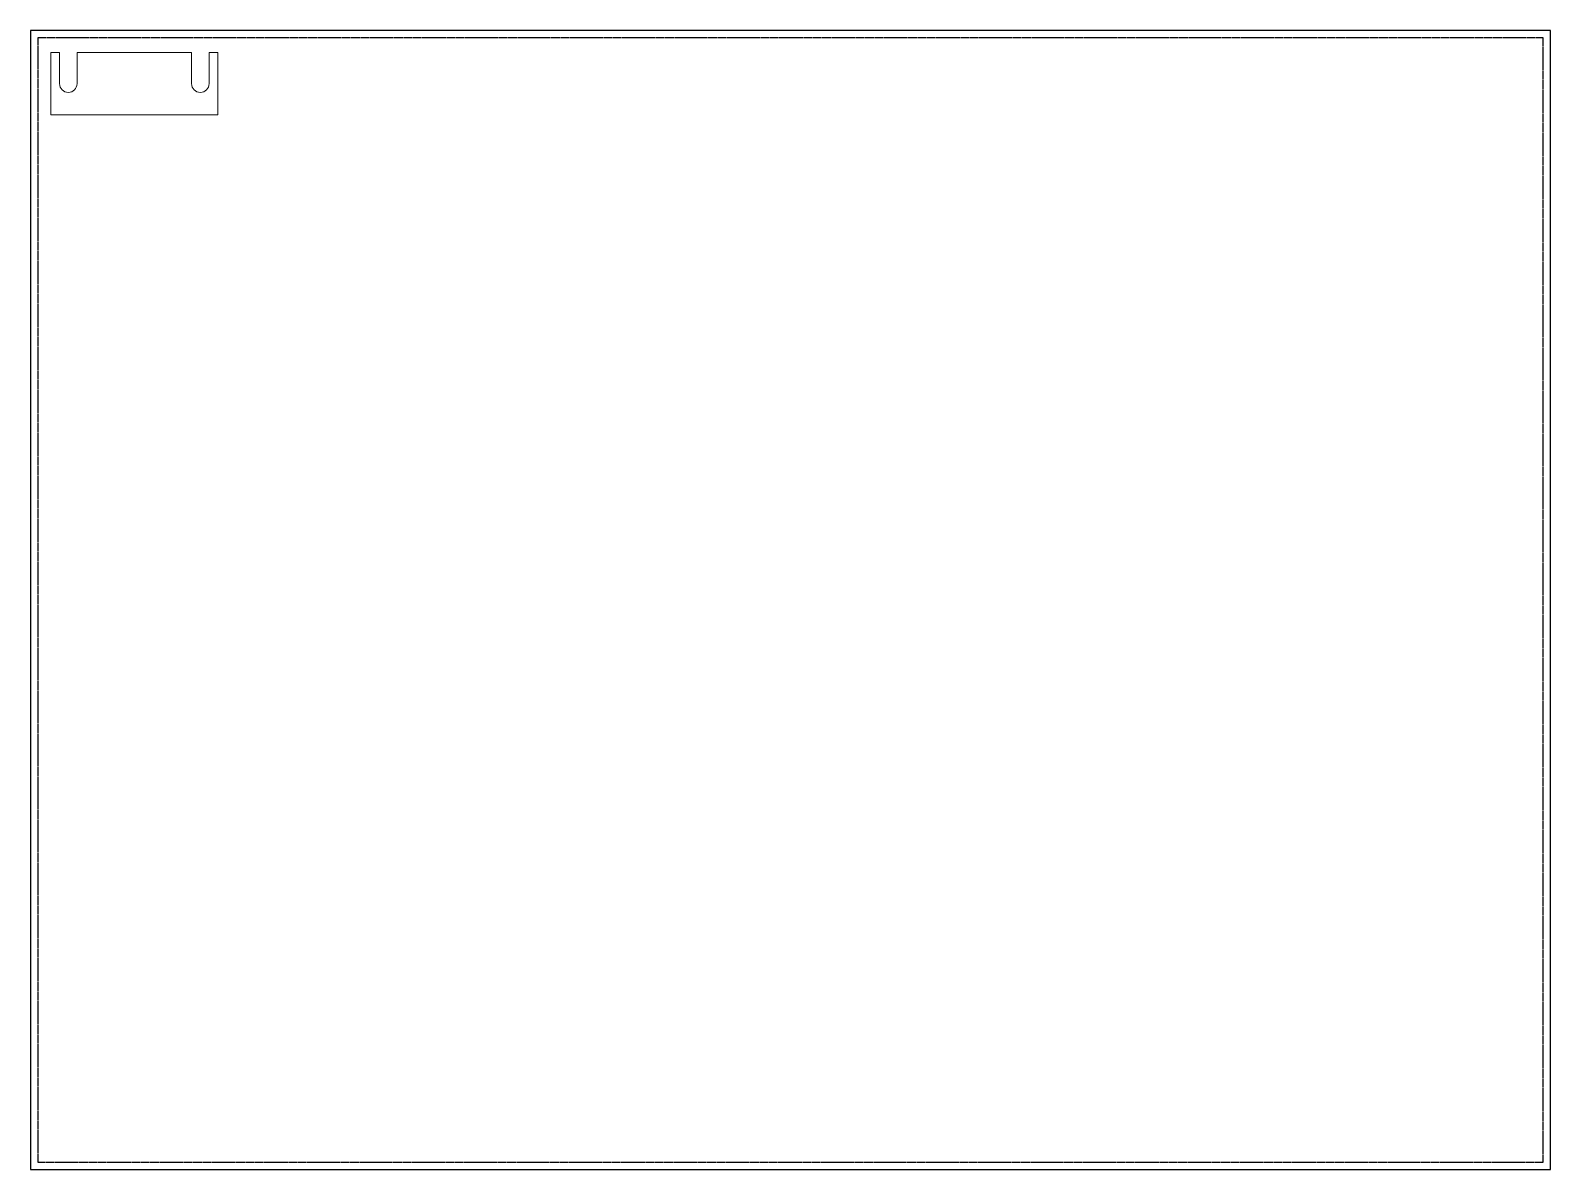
# Model space of a CAD drawing. Header units: millimetres. Extents: x 0 to 610, y 0 to 457.
import ezdxf

# ---------------------------------------------------------------- set-up
doc = ezdxf.new("R2010")
doc.units = ezdxf.units.MM
doc.header["$LTSCALE"] = 0.05
doc.linetypes.add('Dotted', pattern=[15, 12, -3])
doc.layers.get('0').update_dxf_attribs({"plot": 0})
doc.layers.add('CUT', color=1, linetype='Continuous', lineweight=0)

msp = doc.modelspace()

# ---------------------------------------------------------------- linework, layer by layer
msp.add_lwpolyline([(0, 0), (610, 0), (610, 457), (0, 457)], close=True)
at = {"linetype": 'Dotted'}
msp.add_lwpolyline([(3, 3), (607, 3), (607, 454), (3, 454)], close=True, dxfattribs=at)
at = {"layer": 'CUT'}
for p, q in [((11.7, 448.14), (8.2, 448.14)), ((8.2, 448.14), (8.2, 423.14)), ((11.7, 435.64), (11.7, 448.14)), ((64.7, 448.14), (18.7, 448.14)), ((18.7, 448.14), (18.7, 435.64)), ((64.7, 435.64), (64.7, 448.14)), ((75.2, 448.14), (71.7, 448.14)), ((71.7, 448.14), (71.7, 435.64)), ((75.2, 423.14), (75.2, 448.14)), ((8.2, 423.14), (75.2, 423.14))]:
    msp.add_line(p, q, dxfattribs=at)
for centre in [(15.2, 435.64), (68.2, 435.64)]:
    msp.add_arc(centre, 3.5, 180, 0, dxfattribs=at)

doc.saveas('drawing.dxf')
